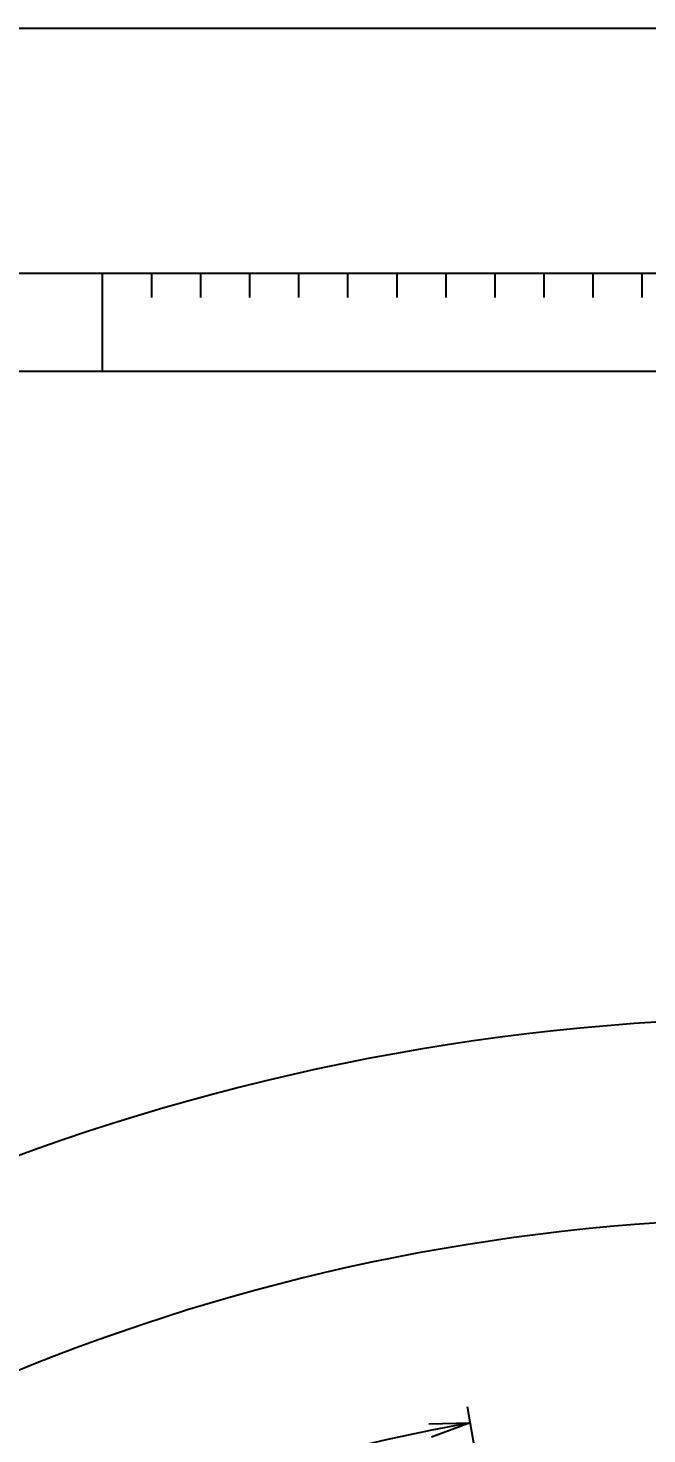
# Model space of a CAD drawing. Extents: x -15695 to -9755, y 511 to 4711.
# Drawn here: x -14591 to -14212, y 3850 to 4711 of the extents above; entities that cross this region are included whole.
import ezdxf

# ---------------------------------------------------------------- set-up
doc = ezdxf.new("R2010")
doc.units = 0
doc.header["$LTSCALE"] = 4
doc.header["$MEASUREMENT"] = 0
doc.layers.get('0').update_dxf_attribs({"linetype": 'CONTINUOUS'})
doc.layers.get('DEFPOINTS').update_dxf_attribs({"linetype": 'CONTINUOUS'})
for name, color, linetype in [('02', 5, 'CONTINUOUS'), ('05THIK', 7, 'CONTINUOUS'), ('05THIN', 5, 'CONTINUOUS'), ('10', 1, 'CONTINUOUS')]:
    doc.layers.add(name, color=color, linetype=linetype)
doc.styles.add('BIGFONT', font='ROMANS.SHX', dxfattribs={"bigfont": 'bigfont'})
doc.dimstyles.new('L-IN', dxfattribs={"dimscale": 10, "dimtxt": 3.2, "dimasz": 2.5, "dimexe": 1, "dimexo": 1, "dimgap": 1, "dimtad": 1, "dimdec": 0, "dimtxsty": 'BIGFONT', "dimblk": 'YA-IN', "dimblk1": 'OPEN', "dimblk2": 'OPEN', "dimsah": 1, "dimcen": 0, "dimclrd": 256, "dimclre": 256, "dimclrt": 256, "dimazin": 3, "dimtp": 0.1, "dimtm": 0.2, "dimtfac": 0.625, "dimtdec": 0, "dimtmove": 0, "dimatfit": 3, "dimtolj": 1})

# ---------------------------------------------------------------- blocks, each defined once
blk = doc.blocks.new('_OPEN')
at = {"color": 0, "linetype": 'BYBLOCK'}
for p, q in [((-1, 0.1666666666666667), (0, 0)), ((0, 0), (-1, -0.1666666666666667)), ((0, 0), (-1, 0))]:
    blk.add_line(p, q, dxfattribs=at)
blk = doc.blocks.new('*D31')
at = {"linetype": 'BYBLOCK'}
for p, q in [((-14310.10294308446, 3798.127364970712), (-14322.16589684574, 3866.539775328033)), ((-14120, 1675), (-14120, 1555.773000546377))]:
    blk.add_line(p, q, dxfattribs=at)
blk.add_arc((-14120, 2719.999999999981), 1154.226999453604, 101.2410232037521, 268.7589767962473, dxfattribs=at)
at = {"layer": 'DEFPOINTS', "color": 0, "linetype": 'BYBLOCK'}
for p in [(-14120, 4020), (-14308.36646130779, 3788.27928744059), (-15179.82982189439, 3177.165959899651), (-14175.01404089825, 3032.000129969947), (-14120, 1685)]:
    blk.add_point(p, dxfattribs=at)
at = {"linetype": 'BYBLOCK', "xscale": 25, "yscale": 25, "zscale": 25}
for p, rotation in [((-14320.42941506907, 3856.691697797911), 10.62051160187569), ((-14120, 1565.773000546377), 359.3794883981237)]:
    blk.add_blockref('_OPEN', p, dxfattribs=dict(at, rotation=rotation))
at = {"linetype": 'BYBLOCK', "insert": (-15243.93375509964, 2621.668537874646), "char_height": 32, "attachment_point": 5, "rotation": 275, "style": 'BIGFONT'}
blk.add_mtext('\\A1;170°', dxfattribs=at)
blk = doc.blocks.new('YA-IN')
at = {"color": 0, "linetype": 'BYBLOCK'}
for p, q in [((0, 0), (-1, 0.1666666666666856)), ((-1, -0.1666666666666856), (0, 0)), ((0, 0), (-1, 0))]:
    blk.add_line(p, q, dxfattribs=at)
blk = doc.blocks.new('*D30')
at = {"linetype": 'BYBLOCK'}
blk.add_arc((-14120, 2720.000000000005), 1262.132243806709, 91.13491903275104, 258.8650809672485, dxfattribs=at)
at = {"layer": 'DEFPOINTS', "color": 0, "linetype": 'BYBLOCK'}
for p in [(-14120, 4020), (-15174.49610609176, 3413.552999484446), (-14199.39980974165, 2269.701302531056), (-14120, 1685), (-14360.46091460787, 1356.278386655735)]:
    blk.add_point(p, dxfattribs=at)
at = {"linetype": 'BYBLOCK', "xscale": 25, "yscale": 25, "zscale": 25}
for p, rotation in [((-14119.99999999999, 3982.132243806715), 0.5674595163755265), ((-14339.16696411171, 1477.042380972466), 349.4325404836241)]:
    blk.add_blockref('_OPEN', p, dxfattribs=dict(at, rotation=rotation))
at = {"linetype": 'BYBLOCK', "insert": (-15403.23051172126, 2832.268122466191), "char_height": 32, "attachment_point": 5, "rotation": 85.00000000000018, "style": 'BIGFONT'}
blk.add_mtext('\\A1;170°', dxfattribs=at)

msp = doc.modelspace()

# ---------------------------------------------------------------- linework, layer by layer
at = {"layer": '05THIK'}
msp.add_line((-15545.44124435405, 4560.729132471002), (-9905.44124435405, 4560.729132471002), dxfattribs=at)
at = {"layer": '05THIN'}
for p, q in [((-15695.44124435405, 4710.729132471002), (-9755.44124435405, 4710.729132471002)), ((-15545.44124435405, 4560.729132471002), (-13305.44124435405, 4560.729132471002)), ((-14545.44124435405, 4500.729132471002), (-14545.44124435405, 4560.729132471002)), ((-14515.44124435405, 4560.729132471002), (-14515.44124435405, 4545.729132471002)), ((-14485.44124435405, 4560.729132471002), (-14485.44124435405, 4545.729132471002)), ((-14455.44124435405, 4560.729132471002), (-14455.44124435405, 4545.729132471002)), ((-14425.44124435405, 4560.729132471002), (-14425.44124435405, 4545.729132471002)), ((-14395.44124435405, 4560.729132471002), (-14395.44124435405, 4545.729132471002)), ((-14365.44124435405, 4560.729132471002), (-14365.44124435405, 4545.729132471002)), ((-14335.44124435405, 4560.729132471002), (-14335.44124435405, 4545.729132471002)), ((-14305.44124435405, 4560.729132471002), (-14305.44124435405, 4545.729132471002)), ((-14275.44124435405, 4560.729132471002), (-14275.44124435405, 4545.729132471002)), ((-14245.44124435405, 4560.729132471002), (-14245.44124435405, 4545.729132471002)), ((-14215.44124435405, 4560.729132471002), (-14215.44124435405, 4545.729132471002)), ((-15545.44124435405, 4500.729132471002), (-13305.44124435405, 4500.729132471002))]:
    msp.add_line(p, q, dxfattribs=at)
at = {"layer": '10'}
msp.add_arc((-14119.99999999999, 2719.999999999993), 1384.759217393525, 279.9999999999996, 259.9999999999993, dxfattribs=at)

# ---------------------------------------------------------------- dimensions: what is measured, and where the dimension line sits
at = {"layer": '02'}
for base, line1, picture, middle in [((-15174.49610609176, 3413.552999484446), ((-14199.39980974166, 2269.701302531056), (-14360.46091460787, 1356.278386655735)), '*D30', (-15403.23051172126, 2832.268122466191)), ((-15179.82982189439, 3177.165959899651), ((-14175.01404089825, 3032.000129969947), (-14308.36646130779, 3788.27928744059)), '*D31', (-15243.93375509964, 2621.668537874646))]:
    dim = msp.add_angular_dim_2l(base=base, line1=line1, line2=((-14120, 1685), (-14120, 4020)), dimstyle='L-IN', override={"dimazin": 2}, dxfattribs=at)
    dim.commit()
    dim.dimension.update_dxf_attribs({"geometry": picture, "text_midpoint": middle})

doc.saveas('drawing.dxf')
